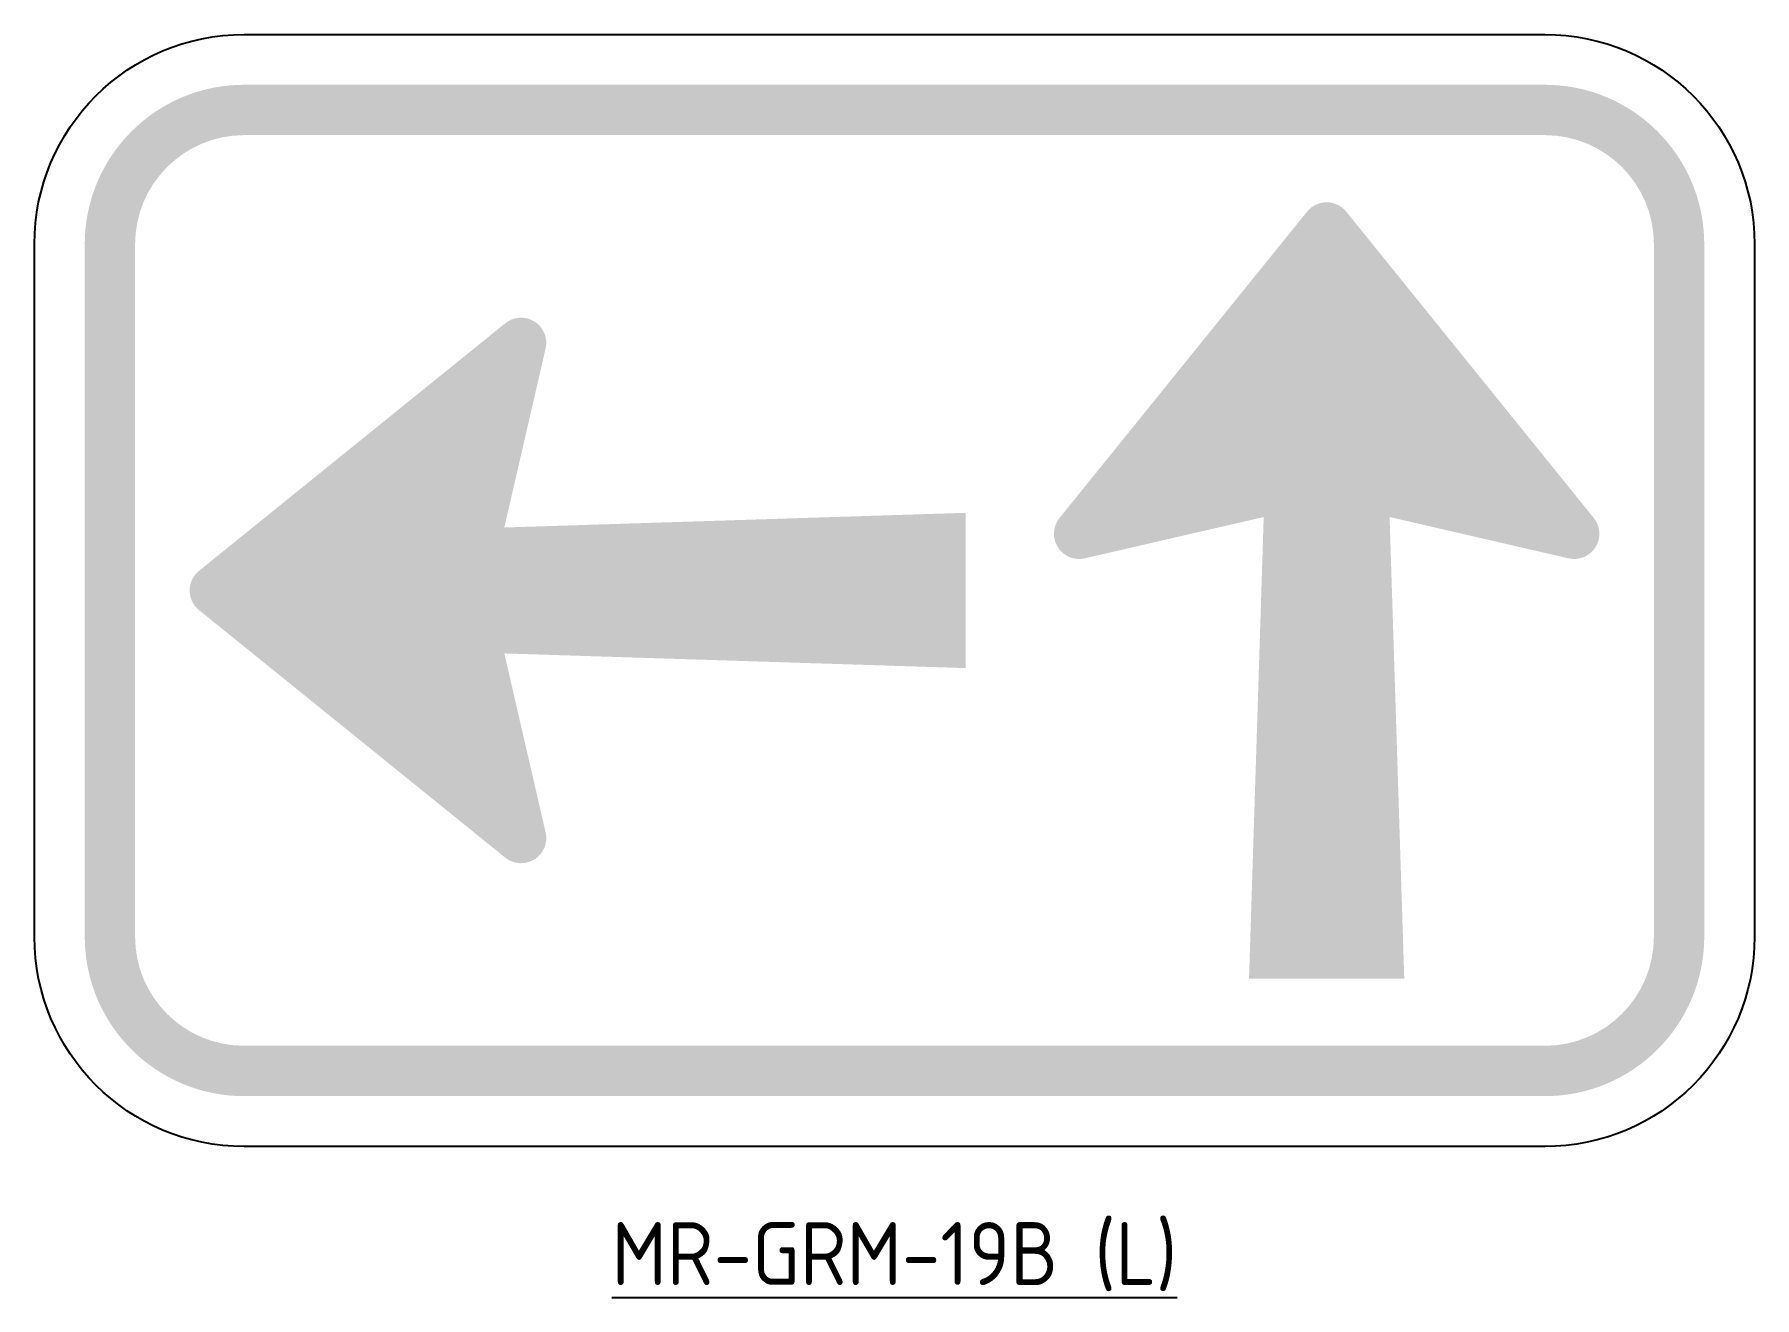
# Model space of a CAD drawing. Extents: x -41 to 41, y -7.2 to 53.
import ezdxf

# ---------------------------------------------------------------- set-up
doc = ezdxf.new("R2010")
doc.units = 0
doc.layers.add('_BLACK', color=7, linetype='Continuous', true_color=0x0a0a0a)
doc.layers.add('T35', color=3, linetype='Continuous')
doc.styles.add('T35', font='isocp2.shx', dxfattribs={"height": 3.5})

msp = doc.modelspace()

# ---------------------------------------------------------------- hatches: boundary and pattern name
at = {"layer": '_BLACK'}
h = msp.add_hatch(color=256, dxfattribs=at)
h.dxf.hatch_style = 1
edge = h.paths.add_edge_path(flags=16)
edge.add_arc((-31, 43), 5.2, 90, 180, ccw=False)
edge.add_line((-31, 48.2), (31, 48.2))
edge.add_arc((31, 43), 5.2, 0, 90, ccw=False)
edge.add_line((36.2, 43), (36.2, 10))
edge.add_arc((31, 10), 5.2, -90, 0, ccw=False)
edge.add_line((31, 4.800000000000001), (-31, 4.800000000000001))
edge.add_arc((-31, 10), 5.2, 180, 270, ccw=False)
edge.add_line((-36.2, 10), (-36.2, 43))
edge = h.paths.add_edge_path()
edge.add_arc((-31, 43), 7.600000000000001, 90, 180, ccw=False)
edge.add_line((-31, 50.6), (31, 50.6))
edge.add_arc((31, 43), 7.600000000000001, 0, 90, ccw=False)
edge.add_line((38.6, 43), (38.6, 10))
edge.add_arc((31, 10), 7.600000000000001, -90, 0, ccw=False)
edge.add_line((31, 2.4), (-31, 2.4))
edge.add_arc((-31, 10), 7.600000000000001, 180, 270, ccw=False)
edge.add_line((-38.6, 10), (-38.6, 43))
h = msp.add_hatch(color=256, dxfattribs=at)
h.dxf.hatch_style = 1
edge = h.paths.add_edge_path()
edge.add_line((-18.59999999999991, 23.5), (-16.63075366437388, 14.96993148505699))
edge.add_arc((-17.79999999999991, 14.7), 1.199999999999988, -128.9458081058874, 12.999520749250507, ccw=False)
edge.add_line((-18.55430207686004, 13.76671098964771), (-33.15430207686004, 25.56671098964762))
edge.add_arc((-32.39999999999991, 26.5), 1.200000000000015, 128.9458081058847, 231.0541918941153, ccw=False)
edge.add_line((-33.15430207686004, 27.43328901035238), (-18.55430207686004, 39.23328901035247))
edge.add_arc((-17.8, 38.30000000000009), 1.199999999999987, -12.999520749245676, 128.9458081058829, ccw=False)
edge.add_line((-16.63075366437388, 38.0300685149432), (-18.59999999999991, 29.5))
edge.add_line((-18.59999999999991, 29.5), (3.400000000000091, 30.2))
edge.add_line((3.400000000000091, 30.2), (3.400000000000091, 22.8))
edge.add_line((3.400000000000091, 22.8), (-18.59999999999991, 23.5))
edge = h.paths.add_edge_path()
edge.add_line((17.6, 30), (9.069931485056987, 28.03075366437397))
edge.add_arc((8.800000000000091, 29.2), 1.199999999999967, 141.0541918941153, 282.99952074924624, ccw=False)
edge.add_line((7.866710989647709, 29.95430207686013), (19.66671098964762, 44.55430207686013))
edge.add_arc((20.6, 43.8), 1.200000000000015, 38.94580810588468, 141.0541918941153, ccw=False)
edge.add_line((21.53328901035238, 44.55430207686013), (33.33328901035247, 29.95430207686013))
edge.add_arc((32.40000000000009, 29.2), 1.200000000000015, -102.9995207492463, 38.94580810588468, ccw=False)
edge.add_line((32.1300685149432, 28.03075366437397), (23.6, 30))
edge.add_line((23.6, 30), (24.3, 8))
edge.add_line((24.3, 8), (16.9, 8))
edge.add_line((16.9, 8), (17.6, 30))

# ---------------------------------------------------------------- linework, layer by layer
msp.add_lwpolyline([(-41, 43, -0.414213562373095), (-31, 53), (31, 53, -0.414213562373095), (41, 43), (41, 10, -0.414213562373095), (31, 0), (-31, 0, -0.414213562373095), (-41, 10)], format="xyb", close=True)

# ---------------------------------------------------------------- texts
at = {"layer": 'T35', "insert": (-3.410605131648481e-14, -3.6), "char_height": 3, "attachment_point": 2, "style": 'T35'}
msp.add_mtext('{\\LMR-GRM-19B (L)}', dxfattribs=at)

doc.saveas('drawing.dxf')
